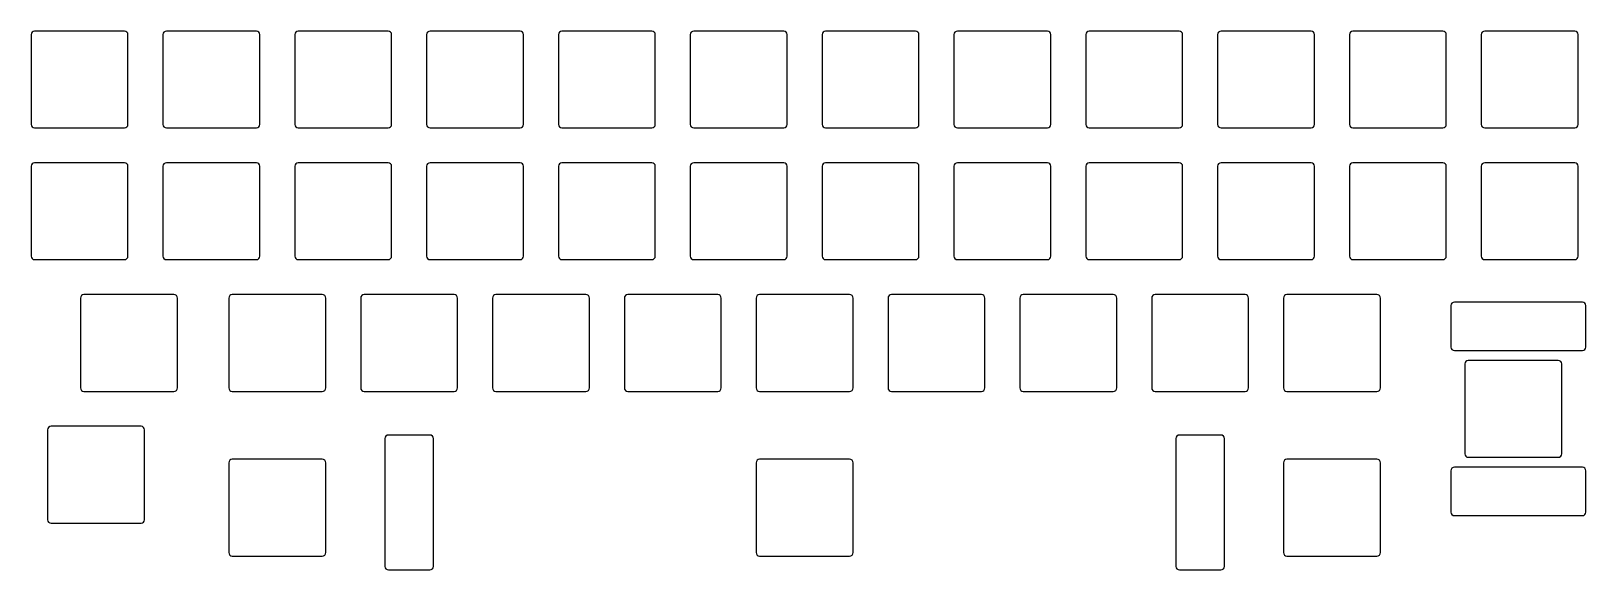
# Model space of a CAD drawing. Header units: millimetres. Extents: x 3 to 227, y -80 to -3.
import ezdxf

# ---------------------------------------------------------------- set-up
doc = ezdxf.new("R2010")
doc.units = ezdxf.units.MM

msp = doc.modelspace()

# ---------------------------------------------------------------- linework, layer by layer
for p, q in [((2.525, -3.025), (2.525, -16.025)), ((16.025, -2.525), (3.025, -2.525)), ((16.525, -16.025), (16.525, -3.025)), ((21.575, -3.025), (21.575, -16.025)), ((35.075, -2.525), (22.075, -2.525)), ((35.575, -16.025), (35.575, -3.025)), ((40.625, -3.025), (40.625, -16.025)), ((54.125, -2.525), (41.125, -2.525)), ((54.625, -16.025), (54.625, -3.025)), ((59.675, -3.025), (59.675, -16.025)), ((73.175, -2.525), (60.175, -2.525)), ((73.675, -16.025), (73.675, -3.025)), ((78.725, -3.025), (78.725, -16.025)), ((92.225, -2.525), (79.225, -2.525)), ((92.725, -16.025), (92.725, -3.025)), ((97.775, -3.025), (97.775, -16.025)), ((111.275, -2.525), (98.275, -2.525)), ((111.775, -16.025), (111.775, -3.025)), ((116.825, -3.025), (116.825, -16.025)), ((130.325, -2.525), (117.325, -2.525)), ((130.825, -16.025), (130.825, -3.025)), ((135.875, -3.025), (135.875, -16.025)), ((149.375, -2.525), (136.375, -2.525)), ((149.875, -16.025), (149.875, -3.025)), ((154.925, -3.025), (154.925, -16.025)), ((168.425, -2.525), (155.425, -2.525)), ((168.925, -16.025), (168.925, -3.025)), ((173.975, -3.025), (173.975, -16.025)), ((187.475, -2.525), (174.475, -2.525)), ((187.975, -16.025), (187.975, -3.025)), ((193.025, -3.025), (193.025, -16.025)), ((206.525, -2.525), (193.525, -2.525)), ((207.025, -16.025), (207.025, -3.025)), ((212.075, -3.025), (212.075, -16.025)), ((225.575, -2.525), (212.575, -2.525)), ((226.075, -16.025), (226.075, -3.025)), ((3.025, -16.525), (16.025, -16.525)), ((22.075, -16.525), (35.075, -16.525)), ((41.125, -16.525), (54.125, -16.525)), ((60.175, -16.525), (73.175, -16.525)), ((79.225, -16.525), (92.225, -16.525)), ((98.275, -16.525), (111.275, -16.525)), ((117.325, -16.525), (130.325, -16.525)), ((136.375, -16.525), (149.375, -16.525)), ((155.425, -16.525), (168.425, -16.525)), ((174.475, -16.525), (187.475, -16.525)), ((193.525, -16.525), (206.525, -16.525)), ((212.575, -16.525), (225.575, -16.525)), ((2.525, -22.075), (2.525, -35.075)), ((16.025, -21.575), (3.025, -21.575)), ((16.525, -35.075), (16.525, -22.075)), ((21.575, -22.075), (21.575, -35.075)), ((35.075, -21.575), (22.075, -21.575)), ((35.575, -35.075), (35.575, -22.075)), ((40.625, -22.075), (40.625, -35.075)), ((54.125, -21.575), (41.125, -21.575)), ((54.625, -35.075), (54.625, -22.075)), ((59.675, -22.075), (59.675, -35.075)), ((73.175, -21.575), (60.175, -21.575)), ((73.675, -35.075), (73.675, -22.075)), ((78.725, -22.075), (78.725, -35.075)), ((92.225, -21.575), (79.225, -21.575)), ((92.725, -35.075), (92.725, -22.075)), ((97.775, -22.075), (97.775, -35.075)), ((111.275, -21.575), (98.275, -21.575)), ((111.775, -35.075), (111.775, -22.075)), ((116.825, -22.075), (116.825, -35.075)), ((130.325, -21.575), (117.325, -21.575)), ((130.825, -35.075), (130.825, -22.075)), ((135.875, -22.075), (135.875, -35.075)), ((149.375, -21.575), (136.375, -21.575)), ((149.875, -35.075), (149.875, -22.075)), ((154.925, -22.075), (154.925, -35.075)), ((168.425, -21.575), (155.425, -21.575)), ((168.925, -35.075), (168.925, -22.075)), ((173.975, -22.075), (173.975, -35.075)), ((187.475, -21.575), (174.475, -21.575)), ((187.975, -35.075), (187.975, -22.075)), ((193.025, -22.075), (193.025, -35.075)), ((206.525, -21.575), (193.525, -21.575)), ((207.025, -35.075), (207.025, -22.075)), ((212.075, -22.075), (212.075, -35.075)), ((225.575, -21.575), (212.575, -21.575)), ((226.075, -35.075), (226.075, -22.075)), ((3.025, -35.575), (16.025, -35.575)), ((22.075, -35.575), (35.075, -35.575)), ((41.125, -35.575), (54.125, -35.575)), ((60.175, -35.575), (73.175, -35.575)), ((79.225, -35.575), (92.225, -35.575)), ((98.275, -35.575), (111.275, -35.575)), ((117.325, -35.575), (130.325, -35.575)), ((136.375, -35.575), (149.375, -35.575)), ((155.425, -35.575), (168.425, -35.575)), ((174.475, -35.575), (187.475, -35.575)), ((193.525, -35.575), (206.525, -35.575)), ((212.575, -35.575), (225.575, -35.575)), ((9.66875, -41.125), (9.66875, -54.125)), ((23.16875, -40.625), (10.16875, -40.625)), ((23.66875, -54.125), (23.66875, -41.125)), ((31.1, -41.125), (31.1, -54.125)), ((44.6, -40.625), (31.6, -40.625)), ((45.1, -54.125), (45.1, -41.125)), ((50.15, -41.125), (50.15, -54.125)), ((63.65, -40.625), (50.65, -40.625)), ((64.15, -54.125), (64.15, -41.125)), ((69.2, -41.125), (69.2, -54.125)), ((82.7, -40.625), (69.7, -40.625)), ((83.2, -54.125), (83.2, -41.125)), ((88.25, -41.125), (88.25, -54.125)), ((101.75, -40.625), (88.75, -40.625)), ((102.25, -54.125), (102.25, -41.125)), ((107.3, -41.125), (107.3, -54.125)), ((120.8, -40.625), (107.8, -40.625)), ((121.3, -54.125), (121.3, -41.125)), ((126.35, -41.125), (126.35, -54.125)), ((139.85, -40.625), (126.85, -40.625)), ((140.35, -54.125), (140.35, -41.125)), ((145.4, -41.125), (145.4, -54.125)), ((158.9, -40.625), (145.9, -40.625)), ((159.4, -54.125), (159.4, -41.125)), ((164.45, -41.125), (164.45, -54.125)), ((177.95, -40.625), (164.95, -40.625)), ((178.45, -54.125), (178.45, -41.125)), ((183.5, -41.125), (183.5, -54.125)), ((197, -40.625), (184, -40.625)), ((197.5, -54.125), (197.5, -41.125)), ((207.69375, -42.212), (207.69375, -48.212)), ((226.69375, -41.712), (208.19375, -41.712)), ((227.19375, -48.212), (227.19375, -42.212)), ((208.19375, -48.712), (226.69375, -48.712)), ((209.69375, -50.65), (209.69375, -63.65)), ((223.19375, -50.15), (210.19375, -50.15)), ((223.69375, -63.65), (223.69375, -50.65)), ((10.16875, -54.625), (23.16875, -54.625)), ((31.6, -54.625), (44.6, -54.625)), ((50.65, -54.625), (63.65, -54.625)), ((69.7, -54.625), (82.7, -54.625)), ((88.75, -54.625), (101.75, -54.625)), ((107.8, -54.625), (120.8, -54.625)), ((126.85, -54.625), (139.85, -54.625)), ((145.9, -54.625), (158.9, -54.625)), ((164.95, -54.625), (177.95, -54.625)), ((184, -54.625), (197, -54.625)), ((4.90625, -60.175), (4.90625, -73.175)), ((18.40625, -59.675), (5.40625, -59.675)), ((18.90625, -73.175), (18.90625, -60.175)), ((53.65, -61.4375), (53.65, -79.9375)), ((60.15, -60.9375), (54.15, -60.9375)), ((60.65, -79.9375), (60.65, -61.4375)), ((167.95, -61.4375), (167.95, -79.9375)), ((174.45, -60.9375), (168.45, -60.9375)), ((174.95, -79.9375), (174.95, -61.4375)), ((31.1, -64.9375), (31.1, -77.9375)), ((44.6, -64.4375), (31.6, -64.4375)), ((45.1, -77.9375), (45.1, -64.9375)), ((107.3, -64.9375), (107.3, -77.9375)), ((120.8, -64.4375), (107.8, -64.4375)), ((121.3, -77.9375), (121.3, -64.9375)), ((183.5, -64.9375), (183.5, -77.9375)), ((197, -64.4375), (184, -64.4375)), ((197.5, -77.9375), (197.5, -64.9375)), ((210.19375, -64.15), (223.19375, -64.15)), ((207.69375, -66.088), (207.69375, -72.088)), ((226.69375, -65.588), (208.19375, -65.588)), ((227.19375, -72.088), (227.19375, -66.088)), ((5.40625, -73.675), (18.40625, -73.675)), ((208.19375, -72.588), (226.69375, -72.588)), ((31.6, -78.4375), (44.6, -78.4375)), ((107.8, -78.4375), (120.8, -78.4375)), ((184, -78.4375), (197, -78.4375)), ((54.15, -80.4375), (60.15, -80.4375)), ((168.45, -80.4375), (174.45, -80.4375))]:
    msp.add_line(p, q)
for centre, start, end in [((3.025, -3.025), 90, 180), ((16.025, -3.025), 0, 90), ((22.075, -3.025), 90, 180), ((35.075, -3.025), 0, 90), ((41.125, -3.025), 90, 180), ((54.125, -3.025), 0, 90), ((60.175, -3.025), 90, 180), ((73.175, -3.025), 0, 90), ((79.225, -3.025), 90, 180), ((92.225, -3.025), 0, 90), ((98.275, -3.025), 90, 180), ((111.275, -3.025), 0, 90), ((117.325, -3.025), 90, 180), ((130.325, -3.025), 0, 90), ((136.375, -3.025), 90, 180), ((149.375, -3.025), 0, 90), ((155.425, -3.025), 90, 180), ((168.425, -3.025), 0, 90), ((174.475, -3.025), 90, 180), ((187.475, -3.025), 0, 90), ((193.525, -3.025), 90, 180), ((206.525, -3.025), 0, 90), ((212.575, -3.025), 90, 180), ((225.575, -3.025), 0, 90), ((3.025, -16.025), 180, 270), ((16.025, -16.025), 270, 0), ((22.075, -16.025), 180, 270), ((35.075, -16.025), 270, 0), ((41.125, -16.025), 180, 270), ((54.125, -16.025), 270, 0), ((60.175, -16.025), 180, 270), ((73.175, -16.025), 270, 0), ((79.225, -16.025), 180, 270), ((92.225, -16.025), 270, 0), ((98.275, -16.025), 180, 270), ((111.275, -16.025), 270, 0), ((117.325, -16.025), 180, 270), ((130.325, -16.025), 270, 0), ((136.375, -16.025), 180, 270), ((149.375, -16.025), 270, 0), ((155.425, -16.025), 180, 270), ((168.425, -16.025), 270, 0), ((174.475, -16.025), 180, 270), ((187.475, -16.025), 270, 0), ((193.525, -16.025), 180, 270), ((206.525, -16.025), 270, 0), ((212.575, -16.025), 180, 270), ((225.575, -16.025), 270, 0), ((3.025, -22.075), 90, 180), ((16.025, -22.075), 0, 90), ((22.075, -22.075), 90, 180), ((35.075, -22.075), 0, 90), ((41.125, -22.075), 90, 180), ((54.125, -22.075), 0, 90), ((60.175, -22.075), 90, 180), ((73.175, -22.075), 0, 90), ((79.225, -22.075), 90, 180), ((92.225, -22.075), 0, 90), ((98.275, -22.075), 90, 180), ((111.275, -22.075), 0, 90), ((117.325, -22.075), 90, 180), ((130.325, -22.075), 0, 90), ((136.375, -22.075), 90, 180), ((149.375, -22.075), 0, 90), ((155.425, -22.075), 90, 180), ((168.425, -22.075), 0, 90), ((174.475, -22.075), 90, 180), ((187.475, -22.075), 0, 90), ((193.525, -22.075), 90, 180), ((206.525, -22.075), 0, 90), ((212.575, -22.075), 90, 180), ((225.575, -22.075), 0, 90), ((3.025, -35.075), 180, 270), ((16.025, -35.075), 270, 0), ((22.075, -35.075), 180, 270), ((35.075, -35.075), 270, 0), ((41.125, -35.075), 180, 270), ((54.125, -35.075), 270, 0), ((60.175, -35.075), 180, 270), ((73.175, -35.075), 270, 0), ((79.225, -35.075), 180, 270), ((92.225, -35.075), 270, 0), ((98.275, -35.075), 180, 270), ((111.275, -35.075), 270, 0), ((117.325, -35.075), 180, 270), ((130.325, -35.075), 270, 0), ((136.375, -35.075), 180, 270), ((149.375, -35.075), 270, 0), ((155.425, -35.075), 180, 270), ((168.425, -35.075), 270, 0), ((174.475, -35.075), 180, 270), ((187.475, -35.075), 270, 0), ((193.525, -35.075), 180, 270), ((206.525, -35.075), 270, 0), ((212.575, -35.075), 180, 270), ((225.575, -35.075), 270, 0), ((10.16875, -41.125), 90, 180), ((23.16875, -41.125), 0, 90), ((31.6, -41.125), 90, 180), ((44.6, -41.125), 0, 90), ((50.65, -41.125), 90, 180), ((63.65, -41.125), 0, 90), ((69.7, -41.125), 90, 180), ((82.7, -41.125), 0, 90), ((88.75, -41.125), 90, 180), ((101.75, -41.125), 0, 90), ((107.8, -41.125), 90, 180), ((120.8, -41.125), 0, 90), ((126.85, -41.125), 90, 180), ((139.85, -41.125), 0, 90), ((145.9, -41.125), 90, 180), ((158.9, -41.125), 0, 90), ((164.95, -41.125), 90, 180), ((177.95, -41.125), 0, 90), ((184, -41.125), 90, 180), ((197, -41.125), 0, 90), ((208.19375, -42.212), 90, 180), ((226.69375, -42.212), 0, 90), ((208.19375, -48.212), 180, 270), ((226.69375, -48.212), 270, 0), ((210.19375, -50.65), 90, 180), ((223.19375, -50.65), 0, 90), ((10.16875, -54.125), 180, 270), ((23.16875, -54.125), 270, 0), ((31.6, -54.125), 180, 270), ((44.6, -54.125), 270, 0), ((50.65, -54.125), 180, 270), ((63.65, -54.125), 270, 0), ((69.7, -54.125), 180, 270), ((82.7, -54.125), 270, 0), ((88.75, -54.125), 180, 270), ((101.75, -54.125), 270, 0), ((107.8, -54.125), 180, 270), ((120.8, -54.125), 270, 0), ((126.85, -54.125), 180, 270), ((139.85, -54.125), 270, 0), ((145.9, -54.125), 180, 270), ((158.9, -54.125), 270, 0), ((164.95, -54.125), 180, 270), ((177.95, -54.125), 270, 0), ((184, -54.125), 180, 270), ((197, -54.125), 270, 0), ((5.40625, -60.175), 90, 180), ((18.40625, -60.175), 0, 90), ((54.15, -61.4375), 90, 180), ((60.15, -61.4375), 0, 90), ((168.45, -61.4375), 90, 180), ((174.45, -61.4375), 0, 90), ((31.6, -64.9375), 90, 180), ((44.6, -64.9375), 0, 90), ((107.8, -64.9375), 90, 180), ((120.8, -64.9375), 0, 90), ((184, -64.9375), 90, 180), ((197, -64.9375), 0, 90), ((210.19375, -63.65), 180, 270), ((223.19375, -63.65), 270, 0), ((208.19375, -66.088), 90, 180), ((226.69375, -66.088), 0, 90), ((5.40625, -73.175), 180, 270), ((18.40625, -73.175), 270, 0), ((208.19375, -72.088), 180, 270), ((226.69375, -72.088), 270, 0), ((31.6, -77.9375), 180, 270), ((44.6, -77.9375), 270, 0), ((107.8, -77.9375), 180, 270), ((120.8, -77.9375), 270, 0), ((184, -77.9375), 180, 270), ((197, -77.9375), 270, 0), ((54.15, -79.9375), 180, 270), ((60.15, -79.9375), 270, 0), ((168.45, -79.9375), 180, 270), ((174.45, -79.9375), 270, 0)]:
    msp.add_arc(centre, 0.5, start, end)

doc.saveas('drawing.dxf')
